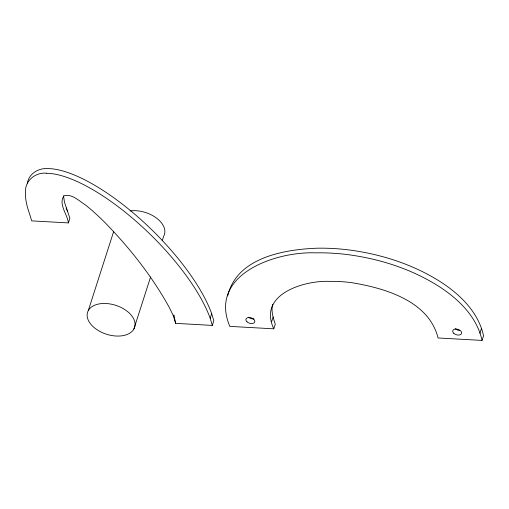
<?xml version="1.0" encoding="UTF-8"?>
<svg xmlns="http://www.w3.org/2000/svg" width="509" height="509" viewBox="0 0 509 509"><rect width="100%" height="100%" fill="white"/><g stroke="black" fill="none" stroke-linecap="round" stroke-linejoin="round"><path stroke-width="0.76" d="M227.688 295.933C236.545 257.764 283.736 249.486 316.84 248.214A158.369 97.283 17.8 0 1 349.772 250.046C382.24 254.411 414.262 264.775 441.85 282.692C460.899 295.207 478.53 312.768 483.55 335.775L482.061 340.419L438.058 337.97C428.813 300.634 384.34 287.992 351.076 282.571A109.836 67.468 17.8 0 0 329.635 281.375C304.089 280.287 257.509 294.259 273.785 328.827L229.788 326.377C207.99 274.44 275.84 251.3 315.351 252.858A158.369 97.283 17.8 0 1 348.277 254.691C380.751 259.056 412.774 269.42 440.361 287.331C459.411 299.846 477.041 317.412 482.061 340.419M27.327 183.755C28.447 173.684 38.703 167.766 48.196 168.581A130.444 45.995 45.1 0 1 130.387 210.561M272.779 304.306C270.756 310.986 273.257 317.845 275.28 324.182L273.785 328.827M175.63 323.361L173.48 316.254L173.881 314.906L175.63 323.361L212.336 325.404L213.825 320.765L211.674 313.652A118.991 41.954 45.1 0 0 185.753 268.3C169.694 246.922 150.944 227.612 130.393 210.529M46.707 173.225C35.751 171.997 24.979 180.479 25.45 191.887A119.31 42.069 45.1 0 0 29.535 213.767L31.692 220.881L68.397 222.923L69.886 218.278L64.522 202.366L63.498 195.831M88.312 310.515L113.749 231.283M133.88 329.03A24.706 15.175 17.8 0 0 106.177 303.517A24.706 15.175 17.8 0 0 93.23 326.765A24.706 15.175 17.8 0 0 133.88 329.03L150.594 276.96M162.225 240.744L163.682 236.214A24.706 15.175 17.8 0 0 156.517 218.1A24.706 15.175 17.8 0 0 130.069 210.917M212.336 325.404L210.185 318.297L211.674 313.652M271.634 321.713L273.123 317.075M479.904 333.306L481.399 328.668M66.424 208.003L66.183 208.696L67.735 211.171M68.397 222.923C67.5 214.391 57.95 203.848 64.096 195.704C71.966 193.655 78.87 200.775 85.003 204.663A107.857 21.696 52.8 0 1 105.325 222.942C129.477 247.781 151.262 275.229 168.212 305.515A73.353 14.755 52.8 0 1 173.48 316.254M459.589 330.449A4.632 2.844 17.8 0 1 455.313 328.712M253.889 318.895A4.632 2.844 17.8 0 1 248.507 317.202M210.204 318.303A118.991 41.954 45.1 0 0 184.258 272.945C168.205 251.561 149.455 232.25 128.904 215.173A130.444 45.995 45.1 0 0 46.739 173.27M247.018 321.841A4.632 2.844 17.8 0 0 254.64 322.267A4.632 2.844 17.8 0 0 249.442 317.482A4.632 2.844 17.8 0 0 247.018 321.841M453.824 333.35A4.632 2.844 17.8 0 0 461.447 333.777A4.632 2.844 17.8 0 0 456.249 328.992A4.632 2.844 17.8 0 0 453.824 333.35"/></g></svg>
